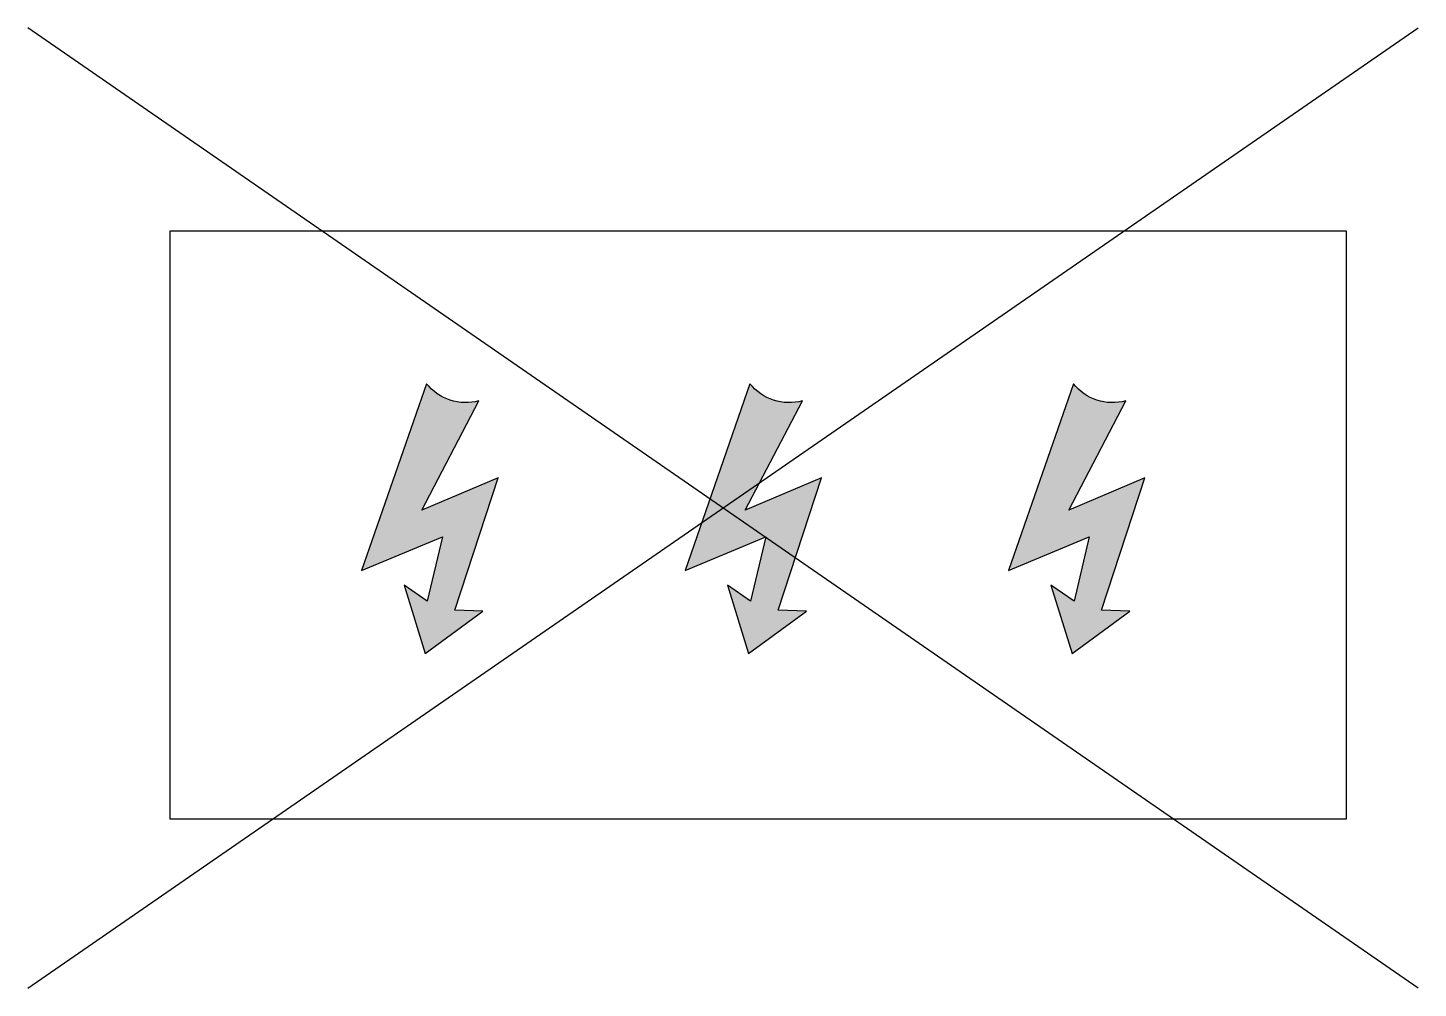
# Model space of a CAD drawing. Extents: x -0.85 to 7.43, y -4.51 to 1.21.
import ezdxf

# ---------------------------------------------------------------- set-up
doc = ezdxf.new("R2010")
doc.units = 0

msp = doc.modelspace()

# ---------------------------------------------------------------- hatches: boundary and pattern name
h = msp.add_hatch(color=256)
edge = h.paths.add_edge_path()
edge.add_line((1.525674498395126, -0.9098607147096978), (1.138961257457453, -2.021597564466106))
edge.add_line((1.138961257457453, -2.021597564466106), (1.620379620065023, -1.820538914185107))
edge.add_line((1.620379620065023, -1.820538914185107), (1.529620379934975, -2.202944782593665))
edge.add_line((1.529620379934975, -2.202944782593665), (1.391508578970061, -2.108328842701098))
edge.add_line((1.391508578970061, -2.108328842701098), (1.517781744137004, -2.51438869608258))
edge.add_line((1.517781744137004, -2.51438869608258), (1.8613728738503, -2.263839993527707))
edge.add_line((1.8613728738503, -2.263839993527707), (1.694084847671633, -2.257377645287079))
edge.add_line((1.694084847671633, -2.257377645287079), (1.951847545909544, -1.469671248426238))
edge.add_line((1.951847545909544, -1.469671248426238), (1.49805233643778, -1.662845681030564))
edge.add_line((1.49805233643778, -1.662845681030564), (1.837412025362127, -1.012361316259746))
edge.add_arc((1.75920516192272, -0.724916024497445), 0.2978944599104594, 218.3774756285964, 285.22036225836644, ccw=False)
h = msp.add_hatch(color=256)
edge = h.paths.add_edge_path()
edge.add_line((3.450674498395131, -0.9098607147096978), (3.06396125745745, -2.021597564466106))
edge.add_line((3.06396125745745, -2.021597564466106), (3.54537962006502, -1.820538914185107))
edge.add_line((3.54537962006502, -1.820538914185107), (3.45462037993498, -2.202944782593665))
edge.add_line((3.45462037993498, -2.202944782593665), (3.316508578970058, -2.108328842701098))
edge.add_line((3.316508578970058, -2.108328842701098), (3.442781744137008, -2.51438869608258))
edge.add_line((3.442781744137008, -2.51438869608258), (3.786372873850297, -2.263839993527707))
edge.add_line((3.786372873850297, -2.263839993527707), (3.61908484767163, -2.257377645287079))
edge.add_line((3.61908484767163, -2.257377645287079), (3.876847545909541, -1.469671248426238))
edge.add_line((3.876847545909541, -1.469671248426238), (3.423052336437777, -1.662845681030564))
edge.add_line((3.423052336437777, -1.662845681030564), (3.762412025362124, -1.012361316259746))
edge.add_arc((3.684205161922721, -0.7249160244974503), 0.2978944599104533, 218.377475628596, 285.220362258366, ccw=False)
h = msp.add_hatch(color=256)
edge = h.paths.add_edge_path()
edge.add_line((5.375674498395128, -0.9098607147096978), (4.988961257457461, -2.021597564466106))
edge.add_line((4.988961257457461, -2.021597564466106), (5.470379620065017, -1.820538914185107))
edge.add_line((5.470379620065017, -1.820538914185107), (5.379620379934977, -2.202944782593665))
edge.add_line((5.379620379934977, -2.202944782593665), (5.24150857897007, -2.108328842701098))
edge.add_line((5.24150857897007, -2.108328842701098), (5.367781744137005, -2.51438869608258))
edge.add_line((5.367781744137005, -2.51438869608258), (5.711372873850308, -2.263839993527707))
edge.add_line((5.711372873850308, -2.263839993527707), (5.544084847671641, -2.257377645287079))
edge.add_line((5.544084847671641, -2.257377645287079), (5.801847545909538, -1.469671248426238))
edge.add_line((5.801847545909538, -1.469671248426238), (5.348052336437775, -1.662845681030564))
edge.add_line((5.348052336437775, -1.662845681030564), (5.687412025362121, -1.012361316259746))
edge.add_arc((5.609205161922718, -0.7249160244974503), 0.2978944599104533, 218.377475628596, 285.220362258366, ccw=False)

# ---------------------------------------------------------------- linework, layer by layer
at = {"flags": 128}
for points in [[(-0.8482063011989709, -4.506276364037763), (7.428479263149271, 1.207262341903338)], [(7.428479263149271, -4.506276364037763), (-0.8482063011989709, 1.207262341903338)]]:
    msp.add_lwpolyline(points, dxfattribs=at)
at = {"color": 0, "linetype": 'ByBlock', "flags": 128}
msp.add_lwpolyline([(0, 0), (7, 0), (7, -3.5), (0, -3.5), (0, 0)], dxfattribs=at)
at = {"flags": 128}
for points in [[(1.525674498395126, -0.9098607147096978), (1.138961257457453, -2.021597564466106), (1.620379620065023, -1.820538914185107), (1.529620379934975, -2.202944782593665), (1.391508578970061, -2.108328842701098), (1.517781744137004, -2.51438869608258), (1.8613728738503, -2.263839993527707), (1.694084847671633, -2.257377645287079), (1.951847545909544, -1.469671248426238), (1.49805233643778, -1.662845681030564), (1.837412025362127, -1.012361316259746, -0.3002183606488686)], [(3.450674498395131, -0.9098607147096978), (3.06396125745745, -2.021597564466106), (3.54537962006502, -1.820538914185107), (3.45462037993498, -2.202944782593665), (3.316508578970058, -2.108328842701098), (3.442781744137008, -2.51438869608258), (3.786372873850297, -2.263839993527707), (3.61908484767163, -2.257377645287079), (3.876847545909541, -1.469671248426238), (3.423052336437777, -1.662845681030564), (3.762412025362124, -1.012361316259746, -0.3002183606488686)], [(5.375674498395128, -0.9098607147096978), (4.988961257457461, -2.021597564466106), (5.470379620065017, -1.820538914185107), (5.379620379934977, -2.202944782593665), (5.24150857897007, -2.108328842701098), (5.367781744137005, -2.51438869608258), (5.711372873850308, -2.263839993527707), (5.544084847671641, -2.257377645287079), (5.801847545909538, -1.469671248426238), (5.348052336437775, -1.662845681030564), (5.687412025362121, -1.012361316259746, -0.3002183606488686)]]:
    msp.add_lwpolyline(points, format="xyb", close=True, dxfattribs=at)

doc.saveas('drawing.dxf')
